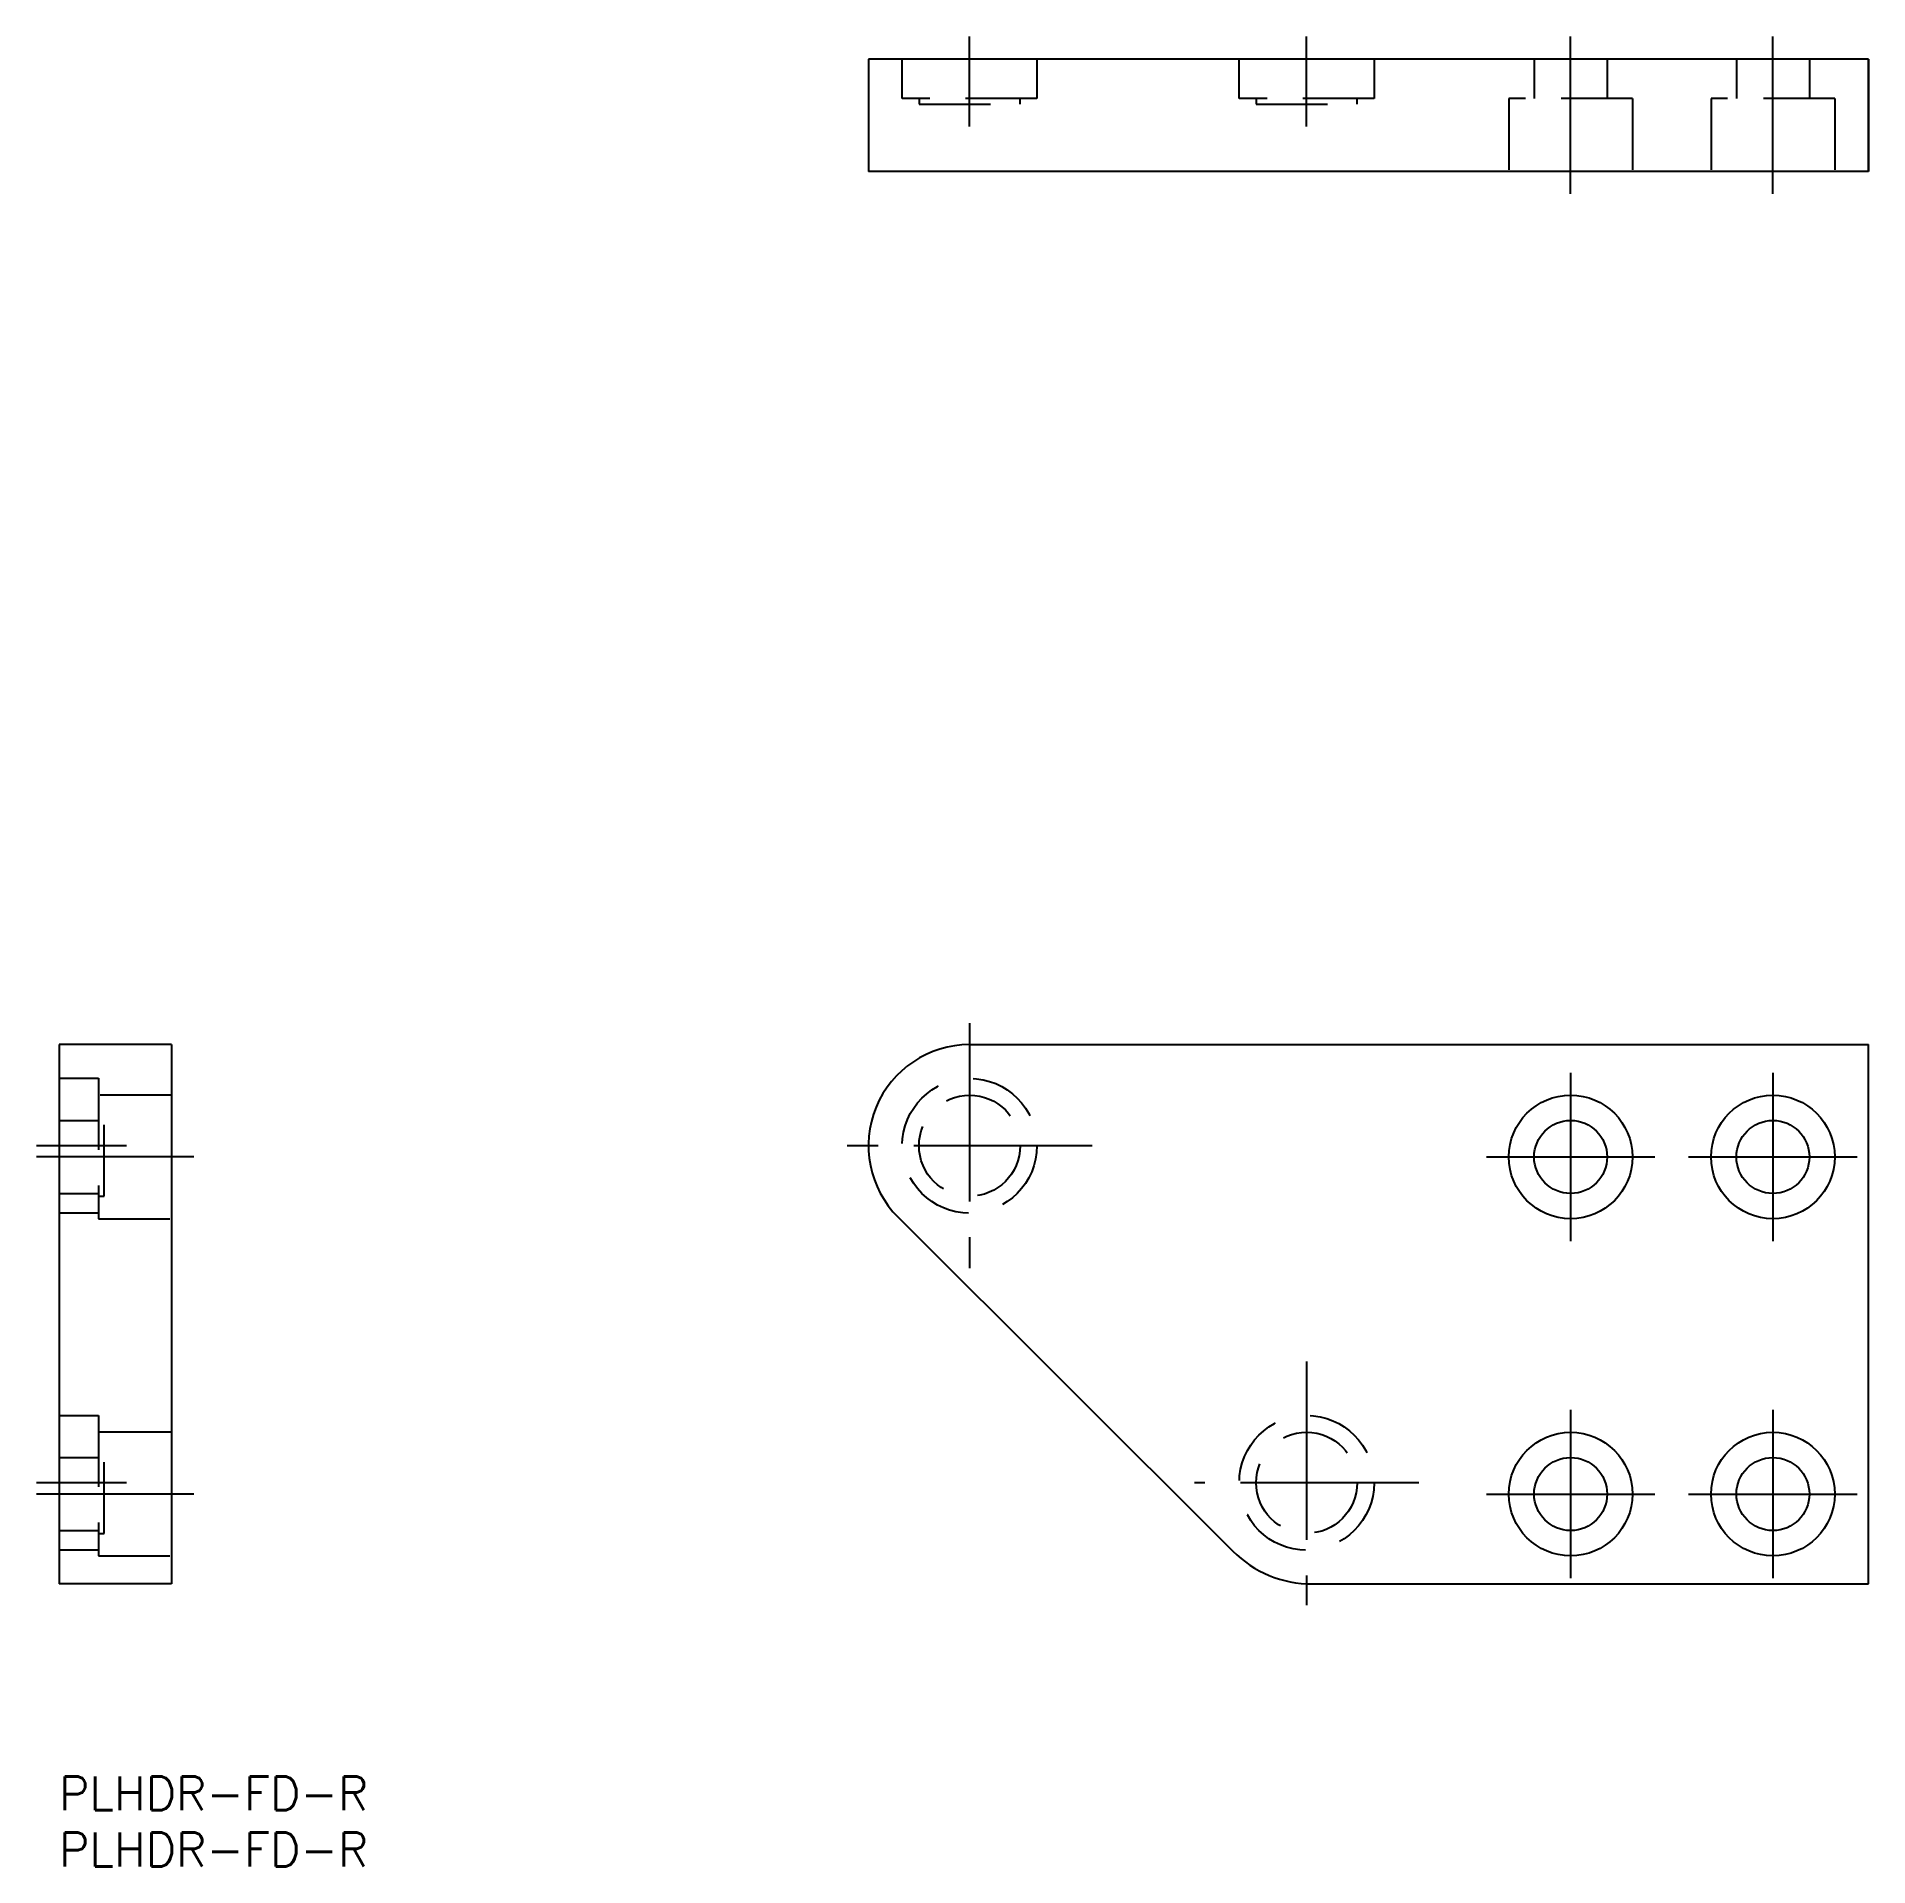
# Model space of a CAD drawing. Extents: x -2 to 161, y -8 to 155.
import ezdxf

# ---------------------------------------------------------------- set-up
doc = ezdxf.new("R2010")
doc.units = 0
doc.header["$LTSCALE"] = 0.5
doc.linetypes.add('CENTER', pattern=[50.8, 31.75, -6.35, 6.35, -6.35])
doc.linetypes.add('DASHED', pattern=[19.05, 12.7, -6.35])
doc.layers.get('0').update_dxf_attribs({"linetype": 'CONTINUOUS'})
doc.layers.add('CENTER', color=1, linetype='CENTER')
doc.styles.get("Standard").update_dxf_attribs({"font": 'txt.shx', "height": 3, "bigfont": 'bigfont.shx'})

# ---------------------------------------------------------------- blocks, each defined once
blk = doc.blocks.new('*U23')
at = {"color": 7, "linetype": 'CONTINUOUS'}
blk.add_text('PLHDR-FD-R', height=3, dxfattribs=at).set_placement((0, -3))
blk = doc.blocks.new('*U24')
at = {"color": 7, "linetype": 'CONTINUOUS'}
blk.add_text('PLHDR-FD-R', height=3, dxfattribs=at).set_placement((0, -8))

msp = doc.modelspace()

# ---------------------------------------------------------------- linework, layer by layer
at = {"color": 7, "linetype": 'CONTINUOUS'}
for p, q in [((161.04, 152.86), (72.04, 152.86)), ((72.04, 152.86), (72.04, 142.86)), ((161.04, 142.86), (161.04, 152.86)), ((161.04, 152.86), (161.04, 142.86)), ((161.04, 142.86), (72.04, 142.86)), ((0, 65.14), (0, 17.14)), ((10, 65.14), (0, 65.14)), ((10, 65.14), (10, 17.14)), ((81.04, 65.14), (161.04, 65.14)), ((161.04, 17.14), (161.04, 65.14)), ((74.68, 49.77), (104.46, 20.06)), ((10, 17.14), (0, 17.14)), ((111.53, 17.14), (161.04, 17.14))]:
    msp.add_line(p, q, dxfattribs=at)
at = {"color": 3, "linetype": 'DASHED'}
for p, q in [((75.04, 149.36), (75.04, 152.86)), ((87.04, 152.86), (87.04, 149.36)), ((105.04, 149.36), (105.04, 152.86)), ((117.04, 152.86), (117.04, 149.36)), ((131.29, 152.86), (131.29, 149.36)), ((137.79, 152.86), (137.79, 149.36)), ((149.29, 152.86), (149.29, 149.36)), ((155.79, 152.86), (155.79, 149.36)), ((87.04, 149.36), (75.04, 149.36)), ((76.54, 149.36), (76.54, 148.86)), ((76.54, 148.86), (85.54, 148.86)), ((85.54, 148.86), (85.54, 149.36)), ((117.04, 149.36), (105.04, 149.36)), ((106.54, 149.36), (106.54, 148.86)), ((106.54, 148.86), (115.54, 148.86)), ((115.54, 148.86), (115.54, 149.36)), ((129.04, 149.36), (129.04, 142.86)), ((140.04, 149.36), (129.04, 149.36)), ((140.04, 149.36), (140.04, 142.86)), ((147.04, 149.36), (147.04, 142.86)), ((158.04, 149.36), (147.04, 149.36)), ((158.04, 149.36), (158.04, 142.86)), ((0, 62.14), (3.5, 62.14)), ((3.5, 62.14), (3.5, 49.64)), ((10, 60.64), (3.5, 60.64)), ((4, 51.64), (4, 60.64)), ((0, 58.39), (3.5, 58.39)), ((0, 51.89), (3.5, 51.89)), ((3.5, 51.64), (4, 51.64)), ((3.5, 50.14), (0, 50.14)), ((3.5, 49.64), (10, 49.64)), ((0, 32.14), (3.5, 32.14)), ((3.5, 32.14), (3.5, 19.64)), ((4, 30.64), (3.5, 30.64)), ((10, 30.64), (3.5, 30.64)), ((4, 21.64), (4, 30.64)), ((0, 28.39), (3.5, 28.39)), ((0, 21.89), (3.5, 21.89)), ((3.5, 21.64), (4, 21.64)), ((3.5, 20.14), (0, 20.14)), ((3.5, 19.64), (10, 19.64))]:
    msp.add_line(p, q, dxfattribs=at)
for centre, radius in [((81.04, 56.14), 6), ((81.04, 56.14), 4.5), ((111.04, 26.14), 6), ((111.04, 26.14), 4.5)]:
    msp.add_circle(centre, radius, dxfattribs=at)
at = {"color": 7, "linetype": 'CONTINUOUS'}
for centre, radius in [((134.54, 55.14), 5.5), ((152.54, 55.14), 5.5), ((134.54, 55.14), 3.25), ((152.54, 55.14), 3.25), ((134.54, 25.14), 5.5), ((152.54, 25.14), 5.5), ((134.54, 25.14), 3.25), ((152.54, 25.14), 3.25)]:
    msp.add_circle(centre, radius, dxfattribs=at)
for centre, radius, start, end in [((81.04, 56.14), 9, 90, 225.0714), ((111.53, 27.14), 10, 225.0714, 270)]:
    msp.add_arc(centre, radius, start, end, dxfattribs=at)
at = {"layer": 'CENTER', "color": 1, "linetype": 'CENTER'}
for p, q in [((81.04, 146.86), (81.04, 154.86)), ((111.04, 146.86), (111.04, 154.86)), ((134.54, 140.86), (134.54, 154.86)), ((152.54, 140.86), (152.54, 154.86)), ((81.04, 67.04), (81.04, 45.24)), ((134.54, 62.64), (134.54, 47.64)), ((152.54, 62.64), (152.54, 47.64)), ((6, 56.14), (-2, 56.14)), ((91.94, 56.14), (70.14, 56.14)), ((12, 55.14), (-2, 55.14)), ((127.04, 55.14), (142.04, 55.14)), ((145.04, 55.14), (160.04, 55.14)), ((111.04, 36.94), (111.04, 15.24)), ((134.54, 32.64), (134.54, 17.64)), ((152.54, 32.64), (152.54, 17.64)), ((6, 26.14), (-2, 26.14)), ((121.04, 26.14), (101.05, 26.14)), ((6, 25.14), (-2, 25.14)), ((12, 25.14), (-2, 25.14)), ((127.04, 25.14), (142.04, 25.14)), ((145.04, 25.14), (160.04, 25.14))]:
    msp.add_line(p, q, dxfattribs=at)

# ---------------------------------------------------------------- block references
at = {"color": 7, "linetype": 'CONTINUOUS'}
for name in ['*U23', '*U24']:
    msp.add_blockref(name, (0, 0), dxfattribs=at)

doc.saveas('drawing.dxf')
